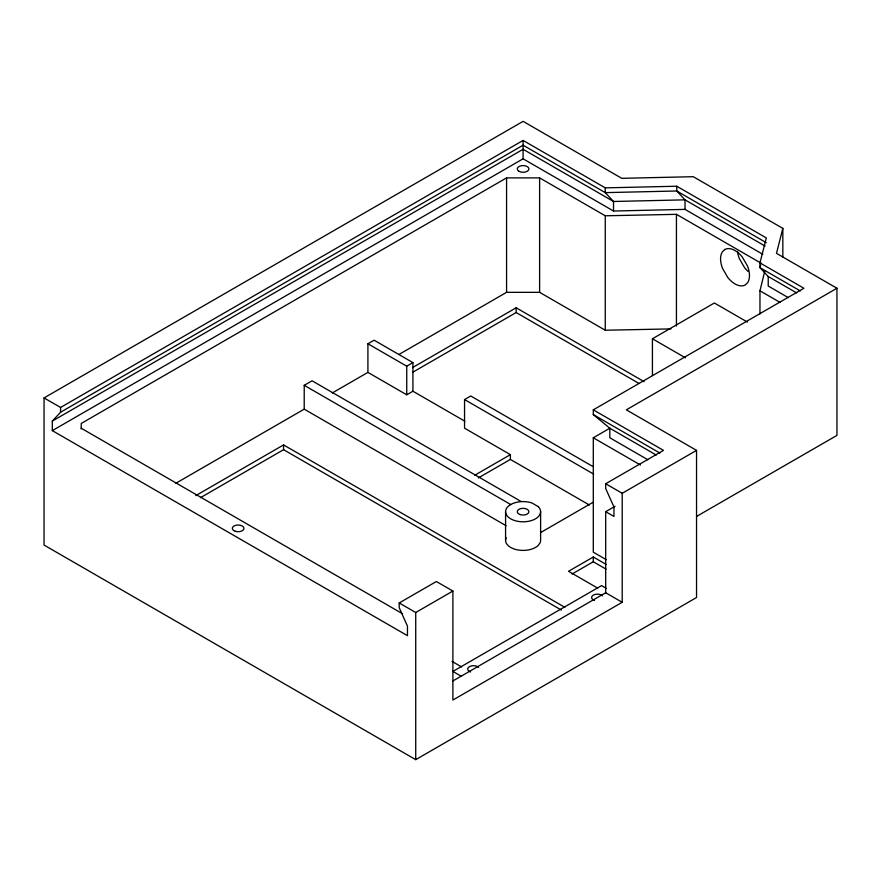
<?xml version="1.0" encoding="UTF-8"?>
<svg xmlns="http://www.w3.org/2000/svg" width="881" height="881" viewBox="0 0 881 881"><rect width="100%" height="100%" fill="white"/><g stroke="black" fill="none" stroke-linecap="round" stroke-linejoin="round"><path stroke-width="1.32" d="M782.835 257.274L782.835 228.388L693.281 176.696L621.777 178.325L523.094 121.347L44.05 397.926L44.05 545.064L415.722 759.653L696.541 597.516L696.541 450.378L626.336 409.841L836.95 288.252L836.95 435.39L696.541 516.453M415.722 759.653L415.722 612.504L452.889 591.052L452.889 700.043L622.206 602.285L622.206 493.294L696.541 450.378M759.962 313.966L759.962 290.807L764.73 271.249M796.699 292.933L768.221 276.502L759.962 267.648L759.962 262.879L766.316 237.925L676.762 186.232L605.258 187.862L523.094 140.431L60.569 407.463L44.05 397.926M760.633 265.016L759.962 267.648L800.344 290.961M782.835 228.388L776.48 253.343L836.95 288.252M452.889 591.052L436.37 581.515L399.203 602.967L399.203 607.736L407.463 626.127L407.463 635.664L52.309 430.622L52.309 421.085L60.569 412.231L523.094 145.2L605.258 192.631L613.517 201.485L613.517 211.022L685.022 209.392L762.792 254.29M52.309 421.085L523.094 149.274L613.517 201.485L685.022 199.844L765.149 246.107M52.309 430.622L523.094 158.811L613.517 211.022M761.283 263.32L676.443 214.336L605.258 215.79L539.613 177.885L506.575 177.885L81.217 423.464L81.217 428.915M412.925 391.23L406.736 394.798L367.917 372.388L367.917 343.777L374.106 340.198L412.925 362.62L412.925 391.23L464.838 421.195M506.135 525.737L304.22 409.158L304.22 385.316L312.061 380.79L521.167 501.52M175.561 483.438L304.22 409.158M332.258 392.97L367.917 372.388M398.95 354.47L506.575 292.338L539.613 292.338L605.258 330.232L670.97 328.899M367.917 343.777L406.736 366.188L412.925 362.62M412.528 367.608L516.167 307.777L644.132 381.66M195.758 495.629L283.572 444.927L564.864 607.328M412.528 372.377L516.167 312.546L638.901 383.4M200.505 497.655L283.572 449.695L561.285 610.026M589.444 505.055L510.385 459.419L510.385 454.651L464.551 428.177L464.551 399.567L470.74 395.998L592.77 466.445M652.425 375.548L652.425 338.767L714.37 302.998L747.407 322.072M474.738 475.233L510.385 454.651M656.224 455.025L609.817 428.232L593.298 414.61L593.298 409.841L803.913 288.252L759.962 262.879M478.295 477.943L510.385 459.419M606.282 559.688L593.298 552.189L593.298 437.769L609.96 428.155M452.944 680.936L605.688 592.748L605.688 511.685L613.947 516.453L613.947 506.916L605.688 488.526L605.688 483.757L663.503 450.378L593.298 409.841M540.692 532.52L592.979 502.335M605.688 511.685L615.026 506.289M606.106 564.38L593.298 556.99L568.52 571.295L597.637 588.101M572.055 574.016L593.298 561.759L606.106 569.148M766.316 242.704L676.762 191.001L605.258 192.631L605.258 187.862M788.396 297.679L768.221 286.039L768.221 276.502M759.962 290.807L780.159 302.458M652.425 338.767L685.462 357.84M593.298 414.61L659.935 453.087M647.854 459.739L609.817 437.769L609.817 428.232M593.298 437.769L640.498 465.025M464.551 399.567L593.695 474.132M605.688 483.757L622.206 493.294M304.22 385.316L510.892 504.637M606.282 588.321L601.558 585.601L452.889 671.432L461.148 676.201M605.688 592.748L622.206 602.285M399.203 602.967L415.722 612.504M81.217 428.232L402.628 613.804M452.085 661.433L461.622 666.939M685.022 209.392L685.022 199.844L676.762 191.001L676.762 186.232M676.443 214.336L676.443 326.058M605.258 215.79L605.258 330.232M593.298 556.99L593.298 561.759M540.615 511.685L540.615 540.295A17.521 10.12 0 0 1 540.02 542.916L538.269 545.35A17.521 10.12 0 0 1 516.387 549.645A17.521 10.12 0 0 1 506.168 537.674M539.613 177.885L539.613 292.338M523.094 140.431L523.094 158.811M516.167 307.777L516.167 312.546M506.575 177.885L506.575 292.338M505.573 511.685L505.573 540.295M406.736 366.188L406.736 394.798M283.572 444.927L283.572 449.695M60.569 407.463L60.569 412.231M594.51 600.435A5.837 3.37 0 0 1 593.298 595.138A5.837 3.37 0 0 1 602.483 595.831M470.619 671.972A5.837 3.37 0 0 1 469.408 666.664A5.837 3.37 0 0 1 478.592 667.358M748.123 271.469A20.439 11.805 60 0 1 744.632 267.791L739.346 258.629A20.439 11.805 60 0 1 737.529 251.415M724.799 249.532L722.508 251.658A20.439 11.805 60 0 0 722.508 268.353L727.794 277.515A20.439 11.805 60 0 0 745.238 284.937L747.54 282.801A20.439 11.805 60 0 0 747.54 266.117L742.254 256.955A20.439 11.805 60 0 0 724.799 249.532M538.269 506.63L531.849 502.93A17.521 10.12 0 0 0 505.837 509.934A17.521 10.12 0 0 0 526.133 521.651A17.521 10.12 0 0 0 538.269 506.63M520.175 514.603A5.837 3.37 0 0 0 528.93 511.685A5.837 3.37 0 0 0 520.175 508.766A5.837 3.37 0 0 0 520.175 514.603M518.964 171.31A5.837 3.37 0 0 0 528.732 169.802A5.837 3.37 0 0 0 521.585 165.672A5.837 3.37 0 0 0 518.964 171.31M235.227 531.298A5.837 3.37 0 0 0 243.982 528.369A5.837 3.37 0 0 0 235.227 525.45A5.837 3.37 0 0 0 235.227 531.298"/></g></svg>
